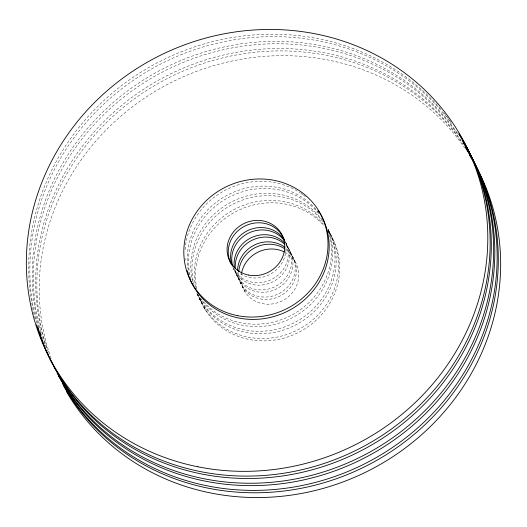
<?xml version="1.0" encoding="UTF-8"?>
<svg xmlns="http://www.w3.org/2000/svg" width="527" height="527" viewBox="0 0 527 527"><rect width="100%" height="100%" fill="white"/><g stroke="black" fill="none" stroke-linecap="round" stroke-linejoin="round"><path stroke-width="0.4" stroke-dasharray="2.63 1.98" d="M328.776 231.511L329.935 233.876M285.858 243.046L294.863 261.425M233.804 268.974L244.976 291.78M197.342 293.697L198.211 295.469A73.042 68.055 -26.1 0 0 291.451 318.17A73.042 68.055 -26.1 0 0 328.077 229.686M200.556 300.252L201.716 302.617M204.061 307.399L205.214 309.764M185.227 260.101A73.042 68.055 -26.1 0 1 185.102 258.467M185.122 249.699A73.042 68.055 -26.1 0 1 226.854 189.397A73.042 68.055 -26.1 0 1 300.14 192.783M300.831 193.244A73.042 68.055 -26.1 0 1 302.86 194.674M303.519 195.161A73.042 68.055 -26.1 0 1 305.462 196.683M285.924 248.79A29.216 27.22 -26.1 0 1 269.33 274.705A29.216 27.22 -26.1 0 1 238.586 272.545M35.197 319.197A233.738 217.77 -26.1 0 1 158.403 62.226A233.738 217.77 -26.1 0 1 440.539 108.806M443.714 112.58A233.738 217.77 -26.1 0 1 451.237 122.304M285.153 241.346A29.216 27.22 -26.1 0 1 271.668 279.468A29.216 27.22 -26.1 0 1 232.96 267.558M190.972 279.244A73.042 68.055 -26.1 0 1 229.304 197.078A73.042 68.055 -26.1 0 1 318.71 213.639M328.051 230.365A73.042 68.055 -26.1 0 1 291.438 315.212A73.042 68.055 -26.1 0 1 200.273 297.762M189.186 274.547A73.042 68.055 -26.1 0 1 230.483 193.561A73.042 68.055 -26.1 0 1 319.046 213.211M285.529 242.367A29.216 27.22 -26.1 0 1 272.828 281.853A29.216 27.22 -26.1 0 1 233.501 268.48M39.11 327.919A233.738 217.77 -26.1 0 1 172.145 64.347A233.738 217.77 -26.1 0 1 458.029 134.115M36.778 323.15A233.738 217.77 -26.1 0 1 166.255 61.264A233.738 217.77 -26.1 0 1 451.441 123.371M286.009 244.554A29.216 27.22 -26.1 0 1 274.791 286.807A29.216 27.22 -26.1 0 1 234.686 269.468M328.077 229.502A73.042 68.055 -26.1 0 1 294.58 325.508A73.042 68.055 -26.1 0 1 197.526 294.764M194.048 284.843A73.042 68.055 -26.1 0 1 233.968 203.639A73.042 68.055 -26.1 0 1 322.722 221.426M328.064 229.278A73.042 68.055 -26.1 0 1 292.643 323.525A73.042 68.055 -26.1 0 1 196.703 293.137M192.691 281.695A73.042 68.055 -26.1 0 1 234.377 200.523A73.042 68.055 -26.1 0 1 323.025 221.017M286.128 245.734A29.216 27.22 -26.1 0 1 275.957 289.185A29.216 27.22 -26.1 0 1 235.556 270.279M46.336 347.477A233.738 217.77 -26.1 0 1 169.78 74.307A233.738 217.77 -26.1 0 1 461.988 141.934M44.525 344.25A233.738 217.77 -26.1 0 1 41.58 334.974M40.698 331.865A233.738 217.77 -26.1 0 1 171.341 67.654A233.738 217.77 -26.1 0 1 457.805 134.49M286.767 248.823A29.216 27.22 -26.1 0 1 277.9 294.138A29.216 27.22 -26.1 0 1 237.591 271.86M328.611 231.854A73.042 68.055 -26.1 0 1 297.663 332.86A73.042 68.055 -26.1 0 1 198.686 295.851M196.815 288.829A73.042 68.055 -26.1 0 1 237.46 210.793A73.042 68.055 -26.1 0 1 324.145 226.05M327.906 230.161A73.042 68.055 -26.1 0 1 296.899 330.304A73.042 68.055 -26.1 0 1 198.053 295.021M195.827 287.261A73.042 68.055 -26.1 0 1 236.3 208.428A73.042 68.055 -26.1 0 1 323.519 224.304M286.075 249.686A29.216 27.22 -26.1 0 1 279.83 296.148A29.216 27.22 -26.1 0 1 238.744 273.447M51.172 358.472A233.738 217.77 -26.1 0 1 170.55 82.825A233.738 217.77 -26.1 0 1 464.57 147.744M48.293 352.168A233.738 217.77 -26.1 0 1 169.773 77.271A233.738 217.77 -26.1 0 1 463.154 144.319M284.995 252.288A29.216 27.22 -26.1 0 1 296.319 286.299A29.216 27.22 -26.1 0 1 261.985 303.539A29.216 27.22 -26.1 0 1 241.373 274.198"/><path stroke-width="0.79" d="M318.11 210.411A73.042 68.055 -26.1 0 1 285.212 312.34A73.042 68.055 -26.1 0 1 187.045 270.542M231.728 264.903A29.216 27.22 -26.1 0 1 245.595 225.714A29.216 27.22 -26.1 0 1 284.442 240.207M458.964 133.739A233.738 217.77 -26.1 0 1 348.209 454.024A233.738 217.77 -26.1 0 1 36.686 324.672M231.57 263.849A29.216 27.22 -26.1 0 1 248.316 230.306A29.216 27.22 -26.1 0 1 284.356 239.983M232.743 266.234A29.216 27.22 -26.1 0 1 248.718 233.046A29.216 27.22 -26.1 0 1 284.646 241.056M462.469 140.887A233.738 217.77 -26.1 0 1 373.136 450.216A233.738 217.77 -26.1 0 1 57.219 373.241M48.642 355.593A233.738 217.77 -26.1 0 1 47.694 353.327M41.106 334.915A233.738 217.77 -26.1 0 1 40.414 332.59M458.833 134.075A233.738 217.77 -26.1 0 1 370.409 445.677A233.738 217.77 -26.1 0 1 53.339 365.606M52.588 364.157A233.738 217.77 -26.1 0 1 44.13 345.528M43.537 344.006A233.738 217.77 -26.1 0 1 37.852 327.05M234.39 267.894A29.216 27.22 -26.1 0 1 250.661 238A29.216 27.22 -26.1 0 1 284.409 242.776M235.358 268.691A29.216 27.22 -26.1 0 1 251.84 240.378A29.216 27.22 -26.1 0 1 284.428 244.06M465.104 146.671A233.738 217.77 -26.1 0 1 378.893 456.059A233.738 217.77 -26.1 0 1 62.305 383.234M463.635 143.272A233.738 217.77 -26.1 0 1 374.302 452.601A233.738 217.77 -26.1 0 1 58.385 375.626M237.585 270.265A29.216 27.22 -26.1 0 1 254.548 244.956A29.216 27.22 -26.1 0 1 284.909 247.308M238.79 271.846A29.216 27.22 -26.1 0 1 255.332 247.532A29.216 27.22 -26.1 0 1 284.751 248.764M469.471 155.182A233.738 217.77 -26.1 0 1 382.398 463.2A233.738 217.77 -26.1 0 1 66.613 391.792M465.835 148.377A233.738 217.77 -26.1 0 1 380.81 457.996A233.738 217.77 -26.1 0 1 63.872 386.324M241.504 273.394A29.216 27.22 -26.1 0 1 284.284 251.926M248.513 275.061A29.216 27.22 -26.1 0 0 283.757 239.324A29.216 27.22 -26.1 0 0 235.47 229.653A29.216 27.22 -26.1 0 0 248.513 275.061M237.413 315.633A73.042 68.055 -26.1 0 0 325.515 226.294A73.042 68.055 -26.1 0 0 204.812 202.111A73.042 68.055 -26.1 0 0 237.413 315.633M197.882 466.784A233.738 217.77 -26.1 0 0 479.807 180.886A233.738 217.77 -26.1 0 0 93.549 103.516A233.738 217.77 -26.1 0 0 197.882 466.784"/></g></svg>
